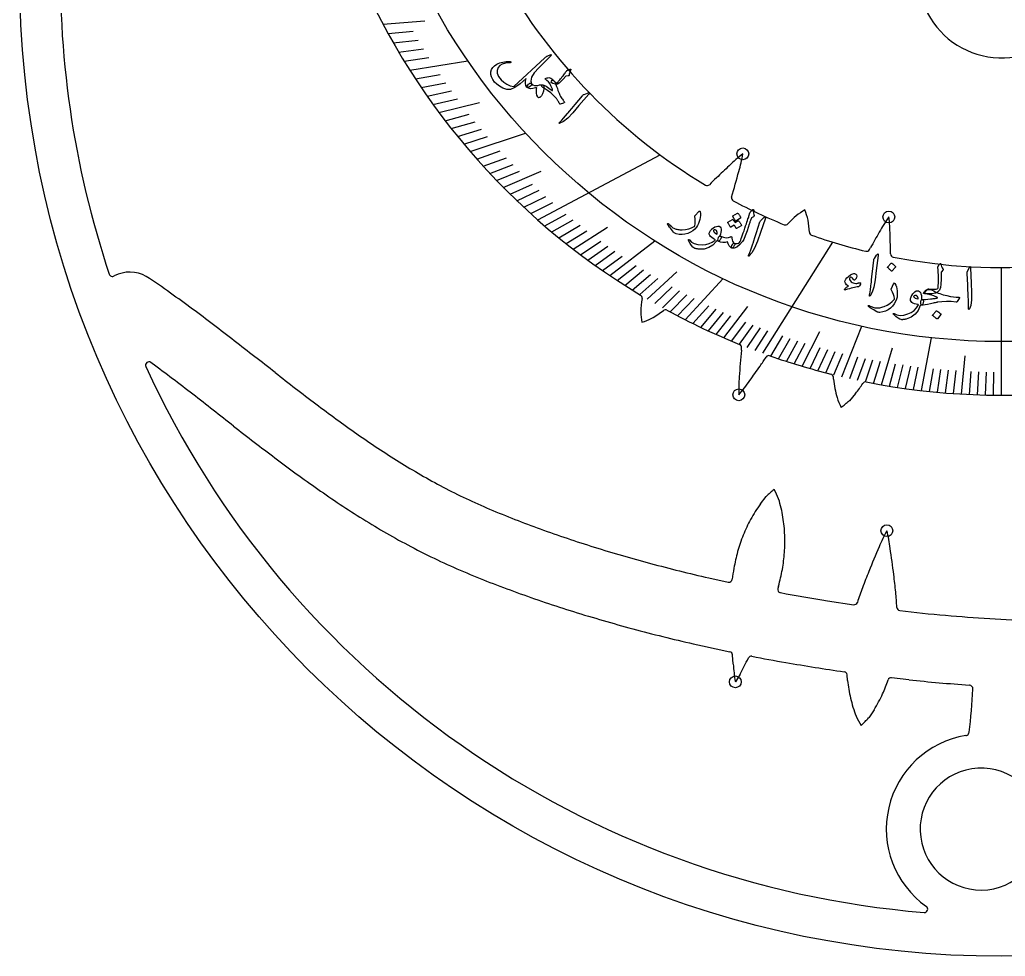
# Model space of a CAD drawing. Header units: millimetres. Extents: x -74 to 74, y -74 to 74.
# Drawn here: x -74.2 to 0.3, y -74.2 to -3.4 of the extents above; entities that cross this region are included whole.
import ezdxf

# ---------------------------------------------------------------- set-up
doc = ezdxf.new("R2010")
doc.units = ezdxf.units.MM
for name, color, linetype in [('CUT_INNER', 6, 'Continuous'), ('CUT_OUTER', 1, 'Continuous'), ('ENGRAVE', 7, 'Continuous'), ('ENGRAVE_FINE', 8, 'Continuous'), ('TEXT', 5, 'Continuous')]:
    doc.layers.add(name, color=color, linetype=linetype)

msp = doc.modelspace()

# ---------------------------------------------------------------- linework, layer by layer
at = {"layer": 'CUT_INNER'}
for points in [[(-16.161, -18.863), (-16.062, -18.753)], [(-9.988, -20.808), (-9.905, -20.659)], [(-19.675, -28.426), (-19.657, -28.231)], [(-64.241, -29.411), (-64.334, -29.344)], [(-12.699, -30.603), (-12.713, -30.444)], [(-11.037, -31.694), (-11.505, -32.233), (-11.509, -32.236)], [(-18.237, -40.042), (-17.795, -39.481), (-17.791, -39.477)], [(-22.14, -45.635), (-20.662, -45.96)], [(-16.859, -46.254), (-16.912, -46.435)], [(-13.152, -47.367), (-11.174, -47.661)], [(-20.287, -52.146), (-20.337, -51.479), (-20.339, -51.45)], [(-19.776, -52.912), (-20.125, -53.491), (-20.128, -53.495)], [(-11.642, -53.392), (-11.677, -52.959)], [(-6.996, -53.34), (-8.312, -53.19)], [(-2.426, -53.741), (-2.438, -53.739)], [(-9.64, -55.617), (-10.044, -56.206), (-10.047, -56.21)]]:
    msp.add_lwpolyline(points, dxfattribs=at)
for centre, radius, start, end in [((-0.006, 0), 71.171, 177.8908, 198.56781), ((-0.002, 21.215), 53.029, 202.01499, 239.01743), ((-0.002, 21.216), 43.377, 209.53175, 238.92373), ((0, 0), 6.311, 203.89232, 324.82982), ((0, 21.217), 43.379, 259.12132, 320.86382), ((0, 21.217), 53.032, 258.87671, 327.98504), ((-12.669, -22.542), 11.314, 127.54922, 134.42474), ((-30.722, -11.721), 11.311, 343.69579, 350.58004), ((44.955, -84.409), 95.856, 133.13861, 133.94069), ((-101.896, 7.026), 84.908, 343.67938, 345.03714), ((0.851, -38.9), 32.484, 133.62654, 134.9223), ((-22.264, -15.722), 0.25, 238.88672, 314.86322), ((-20.17, -16.906), 0.25, 163.26178, 242.05078), ((-0.063, 21.083), 43.231, 242.1083, 247.73739), ((-9.913, -25.924), 9.51, 121.3812, 126.21973), ((-22.519, -20.539), 8.128, 13.99342, 19.65564), ((-9.376, -25.289), 9.35, 131.17907, 135.64684), ((-20.622, -19.697), 6.094, 1.93275, 10.62439), ((0.681, -24.925), 11.314, 144.42424, 151.29973), ((-19.736, -19.81), 11.311, 0.57078, 7.45506), ((-16.346, -18.695), 0.25, 247.67578, 317.83371), ((-14.282, -19.479), 0.25, 182.79433, 251.12325), ((-0.006, 21.199), 43.361, 250.66445, 256.3137), ((73.783, -67.4), 95.856, 150.01361, 150.81569), ((-97.574, -22.616), 89.196, 0.94781, 1.87533), ((-10.207, -20.687), 0.25, 256.46484, 331.08966), ((-8.14, -21.137), 0.25, 180.78997, 259.27734), ((-67.236, -22.584), 0.25, 198.45812, 300.38388), ((-65.933, -25.072), 2.559, 60.63945, 117.37619), ((-76.665, -42.282), 22.839, 52.78525, 58.34184), ((-119.268, -103.689), 97.56, 53.46192, 54.67151), ((-27.43, -24.462), 0.25, 351.54129, 58.88672), ((-20.631, -25.614), 6.645, 170.33766, 179.09366), ((-165.762, -166.4), 175.627, 52.15956, 53.45494), ((-19.158, -25.12), 8.128, 182.74342, 188.40564), ((-30.471, -17.379), 9.51, 290.1312, 294.96973), ((-29.855, -19.914), 6.971, 299.17622, 307.95398), ((-25.419, -25.611), 0.25, 61.3644, 126.58371), ((-0.037, 21.143), 52.95, 241.50434, 248.07023), ((-797.614, -979.726), 1205.548, 51.971417, 52.157672), ((-19.906, -28.207), 0.25, 354.51178, 68.02734), ((65.206, -35.949), 85.214, 174.93525, 176.28552), ((-48.028, -8.728), 36.364, 324.93937, 326.23512), ((-17.59, -29.078), 0.25, 70.84083, 146.11322), ((-0.023, 21.137), 52.949, 250.71728, 255.92457), ((-64.481, -29.546), 0.25, 54.05997, 204.78516), ((-0.001, -0.001), 71.176, 204.61824, 265.28655), ((-165.543, -166.114), 170.146, 52.15734, 53.46026), ((-96.966, 25.103), 95.856, 324.38861, 325.19069), ((92.235, 158.056), 238.883, 231.97111, 232.90184), ((-8.551, -31.425), 11.322, 174.94757, 181.8246), ((-12.962, -30.465), 0.25, 4.73438, 75.76172), ((-28.37, -24.34), 11.302, 318.79381, 325.67651), ((-3.547, -29.605), 9.206, 186.22331, 195.10527), ((-16.757, -27.014), 7.39, 320.71531, 328.01831), ((-10.278, -31.064), 0.25, 78.92707, 147.14062), ((-797.003, -978.95), 1199.44, 51.971112, 52.157695), ((-4.78, -29.275), 8.128, 199.61842, 205.28064), ((13.353, 53.751), 108.108, 232.90282, 234.94116), ((-17.853, -25.152), 9.51, 307.0062, 311.84473), ((92.359, 158.212), 244.202, 231.97298, 232.90004), ((-8.191, 23.057), 70.608, 234.94483, 238.04843), ((13.544, 54.009), 113.549, 232.90275, 234.92606), ((-17.125, 8.75), 53.74, 238.05771, 242.1455), ((-8.076, 23.23), 75.937, 234.93111, 238.01543), ((-21.008, 1.44), 45.464, 242.16757, 247.08196), ((-11.124, -46.259), 9.51, 129.67704, 134.51557), ((-24.375, -42.749), 8.128, 22.28926, 27.95147), ((-9.533, -46.312), 10.728, 144.23046, 151.6122), ((-25.621, -42.477), 9.206, 8.89414, 17.7761), ((-7.618, 33.45), 80.161, 247.17664, 250.11893), ((-17.056, 8.868), 58.998, 238.02497, 242.09044), ((-8.805, -46.72), 11.562, 151.55136, 158.14349), ((-27.711, -42.847), 11.328, 2.27565, 9.1108), ((-2.3, 48.095), 95.741, 250.10652, 252.68284), ((-8.396, -46.881), 12.002, 158.15353, 164.37315), ((-28.125, -42.866), 11.742, 355.87532, 2.28555), ((1.225, -47.55), 11.313, 150.9978, 157.87391), ((-19.644, -44.808), 11.312, 7.14499, 14.02855), ((-21.012, 1.434), 50.577, 242.10868, 244.65707), ((1.96, 61.709), 110.006, 252.67513, 254.98714), ((-7.348, -47.169), 13.088, 164.39451, 170.05297), ((-28.817, -42.812), 12.436, 349.88938, 355.85657), ((73.55, -79.165), 90.243, 156.57514, 157.8501), ((-92.701, -55.973), 85.214, 7.13428, 8.48454), ((-17.026, 10.332), 60.325, 244.85276, 246.90479), ((5.074, 73.271), 121.98, 254.98102, 257.10869), ((-7.555, 33.625), 85.468, 247.18985, 250.0909), ((-10.325, -46.757), 10.086, 169.44082, 174.23279), ((-30.398, -42.524), 14.043, 344.59917, 349.86906), ((30.543, -61.637), 43.801, 157.87612, 159.61461), ((-51.573, -50.834), 43.766, 5.40445, 7.14568), ((-20.608, -45.716), 0.25, 257.60357, 353.7061), ((-2.338, 47.984), 100.745, 250.08203, 252.66402), ((-16.673, -46.506), 0.25, 163.51057, 259.59456), ((3.165, 57.865), 106.489, 259.23883, 261.18596), ((12.435, -54.949), 24.498, 159.525, 162.27945), ((-32.12, -49.035), 24.23, 2.75151, 5.50164), ((-11.137, -47.414), 0.25, 261.53924, 341.67845), ((1.938, 61.635), 115.05, 252.65682, 254.9735), ((-7.668, -47.857), 0.25, 183.34461, 263.49322), ((4.252, 51.101), 99.924, 263.13241, 265.12731), ((7.022, 81.051), 130.001, 265.03182, 267.98825), ((5.061, 73.216), 127.045, 254.96778, 257.09738), ((-4.117, 31.092), 83.936, 256.78341, 258.71757), ((-20.588, -51.467), 0.25, 3.94267, 78.6086), ((-8.993, -51.507), 11.312, 183.24184, 190.12521), ((-73.937, -24.046), 61.374, 331.94345, 333.22755), ((-18.919, -51.804), 0.25, 78.61112, 153.28567), ((-2.485, 29.737), 82.93, 258.60511, 260.40195), ((6.576, 78.408), 132.433, 260.04772, 261.9853), ((-11.926, -52.979), 0.25, 4.59485, 81.53951), ((-0.379, -52.173), 11.328, 186.17884, 193.014), ((-17.877, -50.283), 9.796, 335.15512, 341.731), ((-8.34, -53.438), 0.25, 83.49394, 160.4282), ((6.559, 75.034), 129.088, 263.97275, 266.0034), ((-18.751, -49.953), 10.728, 328.13365, 335.51539), ((-47.054, -51.762), 44.953, 352.92955, 357.08856), ((-2.456, -54.036), 0.297, 358.29029, 84.2778), ((-2.439, -52.685), 9.206, 192.79733, 201.6793), ((-3.701, -52.498), 8.128, 206.19245, 211.85467), ((-17.161, -49.898), 9.51, 313.58023, 318.41876), ((-2.738, -57.262), 0.297, 300.30615, 353.7044), ((-1.542, -64.632), 7.169, 99.25212, 234.71223), ((-2.743, -57.251), 0.31, 278.95724, 300.02974), ((-1.542, -64.632), 4.609, 4.24931, 359.35344), ((-5.829, -70.687), 0.25, 265.25391, 54.49219)]:
    msp.add_arc(centre, radius, start, end, dxfattribs=at)
at = {"layer": 'CUT_OUTER'}
msp.add_circle((0, 0), 74.25, dxfattribs=at)
at = {"layer": 'ENGRAVE'}
for points in [[(-44.755, -7.232), (-40.365, -6.523)], [(-40.175, -13.401), (-35.989, -12.005)], [(-35.075, -18.559), (-25.804, -13.654)], [(-29.616, -22.775), (-26.212, -20.157)], [(-18.048, -28.65), (-12.754, -20.245)], [(0, -31.815), (0, -22.163)], [(-23.913, -26.118), (-21.06, -23.002)], [(-12.081, -30.421), (-10.567, -26.608)], [(-6.054, -31.468), (-5.286, -27.475)]]:
    msp.add_lwpolyline(points, dxfattribs=at)
for centre, radius in [((0, 21.217), 48.979), ((-19.564, -13.571), 0.446), ((-8.521, -18.342), 0.446), ((-19.868, -31.787), 0.446), ((-8.669, -42.065), 0.446), ((-20.129, -53.496), 0.446)]:
    msp.add_circle(centre, radius, dxfattribs=at)
at = {"layer": 'ENGRAVE_FINE'}
for points in [[(-46.787, -3.751), (-43.622, -3.498)], [(-46.397, -4.469), (-44.505, -4.287)], [(-45.998, -5.176), (-44.111, -4.964)], [(-45.592, -5.872), (-43.708, -5.63)], [(-45.177, -6.558), (-43.299, -6.285)], [(-44.326, -7.897), (-42.46, -7.564)], [(-43.89, -8.55), (-42.03, -8.188)], [(-43.447, -9.193), (-41.594, -8.801)], [(-42.998, -9.825), (-41.153, -9.404)], [(-42.542, -10.447), (-39.474, -9.694)], [(-42.08, -11.059), (-40.252, -10.578)], [(-41.612, -11.659), (-39.794, -11.15)], [(-41.138, -12.25), (-39.33, -11.712)], [(-40.659, -12.831), (-38.861, -12.264)], [(-39.685, -13.961), (-37.91, -13.337)], [(-39.191, -14.511), (-37.428, -13.859)], [(-38.691, -15.052), (-36.941, -14.371)], [(-38.187, -15.582), (-36.451, -14.873)], [(-37.679, -16.102), (-34.802, -14.873)], [(-37.166, -16.613), (-35.458, -15.849)], [(-36.649, -17.114), (-34.956, -16.323)], [(-36.128, -17.605), (-34.45, -16.788)], [(-35.604, -18.087), (-33.941, -17.243)], [(-34.543, -19.022), (-32.914, -18.125)], [(-34.008, -19.476), (-32.396, -18.553)], [(-33.469, -19.92), (-31.876, -18.971)], [(-32.382, -20.781), (-29.785, -19.113)], [(-32.927, -20.355), (-31.352, -19.381)], [(-31.835, -21.197), (-30.298, -20.174)], [(-31.284, -21.605), (-29.767, -20.557)], [(-30.73, -22.004), (-29.234, -20.932)], [(-30.174, -22.394), (-28.698, -21.299)], [(-29.055, -23.148), (-27.622, -22.006)], [(-28.492, -23.512), (-27.08, -22.347)], [(-27.926, -23.867), (-26.537, -22.68)], [(-27.359, -24.213), (-25.993, -23.004)], [(-26.789, -24.552), (-24.549, -22.498)], [(-26.217, -24.881), (-24.898, -23.63)], [(-25.644, -25.203), (-24.349, -23.93)], [(-25.069, -25.516), (-23.798, -24.223)], [(-24.491, -25.821), (-23.246, -24.508)], [(-23.332, -26.407), (-22.138, -25.055)], [(-22.751, -26.687), (-21.582, -25.317)], [(-20.997, -27.482), (-19.181, -25.105)], [(-22.167, -26.96), (-21.025, -25.571)], [(-21.583, -27.225), (-20.467, -25.818)], [(-20.409, -27.731), (-19.348, -26.289)], [(-19.821, -27.972), (-18.787, -26.513)], [(-19.231, -28.206), (-18.225, -26.731)], [(-18.64, -28.431), (-17.663, -26.941)], [(-17.455, -28.86), (-16.536, -27.339)], [(-16.861, -29.063), (-15.971, -27.528)], [(-15.075, -29.628), (-13.738, -27)], [(-16.267, -29.259), (-15.405, -27.71)], [(-15.671, -29.447), (-14.839, -27.884)], [(-14.477, -29.801), (-13.706, -28.213)], [(-9.073, -31.033), (-8.255, -28.235)], [(-13.879, -29.967), (-13.138, -28.367)], [(-13.281, -30.125), (-12.57, -28.514)], [(-12.681, -30.277), (-12.002, -28.654)], [(-11.481, -30.558), (-10.863, -28.914)], [(-10.88, -30.687), (-10.293, -29.034)], [(-3.029, -31.729), (-2.753, -28.844)], [(-10.278, -30.81), (-9.723, -29.148)], [(-9.676, -30.925), (-9.153, -29.255)], [(-8.47, -31.134), (-8.011, -29.448)], [(-7.867, -31.229), (-7.44, -29.535)], [(-7.263, -31.316), (-6.869, -29.616)], [(-6.659, -31.395), (-6.297, -29.69)], [(-5.45, -31.534), (-5.153, -29.818)], [(-4.845, -31.593), (-4.581, -29.873)], [(-4.24, -31.645), (-4.009, -29.921)], [(-3.634, -31.691), (-3.436, -29.962)], [(-2.423, -31.76), (-2.291, -30.026)], [(-1.817, -31.784), (-1.718, -30.049)], [(-1.212, -31.801), (-1.146, -30.065)], [(-0.606, -31.812), (-0.573, -30.075)]]:
    msp.add_lwpolyline(points, dxfattribs=at)
at = {"layer": 'TEXT'}
for points in [[(-34.993, -7.056), (-35.332, -7.436), (-35.533, -7.777), (-35.597, -8.079), (-35.524, -8.34), (-35.531, -8.367), (-35.564, -8.401), (-35.621, -8.442), (-35.703, -8.489), (-35.77, -8.524), (-35.823, -8.542), (-35.862, -8.545), (-35.887, -8.531), (-35.972, -8.391), (-36.01, -8.235), (-35.999, -8.063), (-35.94, -7.876), (-36.406, -8.285), (-36.806, -8.559), (-37.142, -8.697), (-37.414, -8.697), (-37.714, -8.59), (-37.968, -8.46), (-38.178, -8.31), (-38.342, -8.139), (-38.475, -7.945), (-38.564, -7.753), (-38.609, -7.562), (-38.609, -7.374), (-38.565, -7.197), (-38.475, -7.04), (-38.341, -6.902), (-38.162, -6.784), (-38.057, -6.734), (-37.947, -6.69), (-37.832, -6.653), (-37.712, -6.623), (-37.587, -6.6), (-37.456, -6.584), (-37.32, -6.576), (-37.178, -6.574), (-37.161, -6.577), (-37.146, -6.582), (-37.133, -6.591), (-37.122, -6.603), (-37.115, -6.614), (-37.113, -6.627), (-37.114, -6.64), (-37.119, -6.654), (-37.128, -6.666), (-37.142, -6.675), (-37.16, -6.681), (-37.183, -6.684), (-37.503, -6.719), (-37.758, -6.79), (-37.949, -6.898), (-38.074, -7.044), (-38.145, -7.253), (-38.132, -7.476), (-38.034, -7.715), (-37.851, -7.966), (-37.649, -8.158), (-37.42, -8.307), (-37.163, -8.412), (-36.88, -8.475), (-34.541, -6.314), (-34.485, -6.263), (-34.435, -6.222), (-34.392, -6.192), (-34.356, -6.172), (-34.084, -6.063), (-34.045, -6.074), (-34.035, -6.098), (-34.053, -6.138), (-34.101, -6.191)], [(-32.719, -7.204), (-32.699, -7.197), (-32.68, -7.191), (-32.663, -7.185), (-32.648, -7.179), (-32.635, -7.175), (-32.624, -7.171), (-32.615, -7.168), (-32.609, -7.167), (-32.597, -7.165), (-32.586, -7.167), (-32.577, -7.171), (-32.569, -7.178), (-32.563, -7.187), (-32.561, -7.196), (-32.562, -7.206), (-32.566, -7.217), (-32.618, -7.319), (-32.657, -7.42), (-32.685, -7.519), (-32.699, -7.617), (-32.705, -7.64), (-32.718, -7.657), (-32.738, -7.669), (-32.766, -7.676), (-32.959, -7.697), (-33.157, -7.931), (-33.318, -8.101), (-33.457, -8.223), (-33.576, -8.295), (-33.675, -8.318), (-33.74, -8.31), (-33.826, -8.285), (-33.932, -8.243), (-34.058, -8.184), (-34.03, -8.067), (-33.983, -8.008), (-33.918, -8.007), (-33.835, -8.064), (-33.778, -8.113), (-33.725, -8.154), (-33.675, -8.189), (-33.627, -8.216), (-33.611, -8.203), (-33.59, -8.182), (-33.563, -8.154), (-33.531, -8.117), (-33.494, -8.072), (-33.451, -8.02), (-33.401, -7.96), (-33.346, -7.892), (-33.278, -7.809), (-33.214, -7.73), (-33.156, -7.656), (-33.102, -7.586), (-33.053, -7.521), (-33.008, -7.46), (-32.968, -7.402), (-32.934, -7.349), (-32.905, -7.307), (-32.88, -7.276), (-32.858, -7.254), (-32.84, -7.244), (-32.818, -7.238), (-32.791, -7.23), (-32.758, -7.218), (-32.719, -7.204)], [(-34.489, -7.88), (-34.425, -7.846), (-34.361, -7.822), (-34.298, -7.808), (-34.235, -7.804), (-34.166, -7.817), (-34.093, -7.847), (-34.016, -7.896), (-33.934, -7.962), (-33.893, -8.002), (-33.856, -8.043), (-33.823, -8.086), (-33.792, -8.13), (-33.766, -8.175), (-33.741, -8.222), (-33.72, -8.269), (-33.701, -8.317), (-33.643, -8.486), (-33.59, -8.637), (-33.542, -8.77), (-33.5, -8.884), (-33.463, -8.98), (-33.432, -9.059), (-33.406, -9.119), (-33.385, -9.161), (-33.34, -9.237), (-33.295, -9.309), (-33.25, -9.376), (-33.205, -9.441), (-33.161, -9.501), (-33.12, -9.557), (-33.08, -9.608), (-33.043, -9.656), (-33.039, -9.665), (-33.041, -9.674), (-33.049, -9.684), (-33.065, -9.695), (-33.137, -9.735), (-33.211, -9.767), (-33.289, -9.791), (-33.368, -9.807), (-33.38, -9.806), (-33.39, -9.803), (-33.399, -9.796), (-33.407, -9.786), (-33.442, -9.725), (-33.477, -9.667), (-33.51, -9.612), (-33.543, -9.56), (-33.575, -9.511), (-33.606, -9.466), (-33.637, -9.424), (-33.666, -9.386), (-33.858, -9.169), (-34.084, -8.963), (-34.346, -8.766), (-34.643, -8.578), (-34.693, -8.544), (-34.732, -8.507), (-34.76, -8.466), (-34.776, -8.422), (-34.781, -8.383), (-34.771, -8.356), (-34.748, -8.342), (-34.71, -8.341), (-34.604, -8.376), (-34.447, -8.46), (-34.24, -8.593), (-33.983, -8.774), (-33.972, -8.78), (-33.962, -8.783), (-33.956, -8.784), (-33.951, -8.782), (-33.947, -8.746), (-33.967, -8.673), (-34.012, -8.563), (-34.079, -8.416), (-34.165, -8.258), (-34.262, -8.123), (-34.373, -8.011), (-34.496, -7.923), (-34.507, -7.914), (-34.51, -7.904), (-34.504, -7.893), (-34.489, -7.88)], [(-34.685, -8.35), (-34.648, -8.402), (-34.624, -8.464), (-34.612, -8.537), (-34.613, -8.62), (-34.642, -8.838), (-34.703, -9.023), (-34.794, -9.175), (-34.918, -9.295), (-34.963, -9.318), (-35.004, -9.319), (-35.041, -9.296), (-35.075, -9.25), (-35.134, -9.122), (-35.168, -8.978), (-35.175, -8.817), (-35.155, -8.64), (-35.154, -8.603), (-35.166, -8.581), (-35.191, -8.573), (-35.23, -8.58), (-35.441, -8.637), (-35.622, -8.647), (-35.771, -8.61), (-35.89, -8.527), (-35.896, -8.514), (-35.896, -8.495), (-35.889, -8.471), (-35.876, -8.441), (-35.828, -8.367), (-35.778, -8.308), (-35.725, -8.264), (-35.671, -8.235), (-35.645, -8.23), (-35.619, -8.232), (-35.593, -8.242), (-35.566, -8.259), (-35.449, -8.345), (-35.327, -8.395), (-35.201, -8.411), (-35.072, -8.391), (-34.937, -8.357), (-34.828, -8.339), (-34.743, -8.336), (-34.685, -8.35)], [(-31.3, -8.969), (-31.208, -8.939), (-31.163, -8.943), (-31.163, -8.979), (-31.21, -9.048), (-31.958, -9.92), (-32.417, -10.456), (-32.809, -10.858), (-33.134, -11.126), (-33.393, -11.258), (-33.421, -11.263), (-33.439, -11.261), (-33.449, -11.254), (-33.45, -11.24), (-33.446, -11.225), (-33.437, -11.208), (-33.424, -11.19), (-33.406, -11.171), (-33.261, -11.031), (-33.113, -10.875), (-32.964, -10.703), (-32.811, -10.517), (-32.77, -10.469), (-32.662, -10.339), (-32.485, -10.126), (-32.24, -9.831), (-31.699, -9.173), (-31.669, -9.141), (-31.637, -9.114), (-31.605, -9.092), (-31.572, -9.076)], [(-18.987, -17.955), (-18.927, -17.899), (-18.879, -17.855), (-18.845, -17.822), (-18.823, -17.8), (-18.808, -17.787), (-18.794, -17.78), (-18.779, -17.778), (-18.765, -17.782), (-18.752, -17.791), (-18.744, -17.805), (-18.74, -17.823), (-18.742, -17.845), (-18.752, -17.951), (-18.751, -18.051), (-18.739, -18.146), (-18.716, -18.235), (-18.711, -18.262), (-18.718, -18.287), (-18.736, -18.31), (-18.766, -18.33), (-18.917, -18.418), (-18.939, -18.48), (-18.961, -18.54), (-18.981, -18.599), (-19.002, -18.658), (-19.021, -18.715), (-19.041, -18.771), (-19.059, -18.826), (-19.078, -18.88), (-19.245, -19.381), (-19.386, -19.768), (-19.499, -20.041), (-19.586, -20.2), (-19.807, -20.459), (-20.017, -20.628), (-20.214, -20.706), (-20.4, -20.695), (-20.404, -20.693), (-20.408, -20.691), (-20.413, -20.689), (-20.417, -20.687), (-20.431, -20.651), (-20.421, -20.589), (-20.387, -20.501), (-20.329, -20.387), (-20.304, -20.347), (-20.277, -20.322), (-20.247, -20.312), (-20.216, -20.317), (-20.098, -20.348), (-19.989, -20.353), (-19.891, -20.331), (-19.802, -20.283), (-19.764, -20.193), (-19.722, -20.09), (-19.678, -19.973), (-19.631, -19.843), (-19.58, -19.699), (-19.527, -19.544), (-19.471, -19.377), (-19.411, -19.197), (-19.351, -19.021), (-19.297, -18.863), (-19.25, -18.723), (-19.209, -18.6), (-19.174, -18.494), (-19.145, -18.407), (-19.121, -18.338), (-19.103, -18.288), (-19.027, -18.029), (-19.017, -18.004), (-19.007, -17.984), (-18.997, -17.967), (-18.987, -17.955)], [(-22.856, -17.906), (-22.85, -17.9), (-22.843, -17.896), (-22.838, -17.893), (-22.832, -17.893), (-22.821, -17.898), (-22.81, -17.912), (-22.8, -17.932), (-22.791, -17.96), (-22.769, -18.09), (-22.764, -18.228), (-22.777, -18.374), (-22.808, -18.528), (-22.853, -18.686), (-22.91, -18.835), (-22.98, -18.974), (-23.061, -19.104), (-23.198, -19.258), (-23.355, -19.39), (-23.532, -19.502), (-23.729, -19.592), (-23.941, -19.654), (-24.156, -19.679), (-24.375, -19.666), (-24.598, -19.615), (-24.655, -19.595), (-24.706, -19.567), (-24.753, -19.532), (-24.796, -19.49), (-24.887, -19.381), (-24.968, -19.282), (-25.04, -19.192), (-25.102, -19.112), (-25.154, -19.041), (-25.197, -18.981), (-25.229, -18.93), (-25.251, -18.889), (-25.255, -18.879), (-25.256, -18.869), (-25.256, -18.862), (-25.253, -18.855), (-25.247, -18.848), (-25.24, -18.842), (-25.232, -18.838), (-25.223, -18.835), (-25.213, -18.835), (-25.203, -18.838), (-25.194, -18.844), (-25.184, -18.854), (-25.125, -18.916), (-25.067, -18.973), (-25.011, -19.025), (-24.955, -19.072), (-24.899, -19.113), (-24.844, -19.15), (-24.789, -19.183), (-24.733, -19.21), (-24.676, -19.235), (-24.614, -19.255), (-24.548, -19.273), (-24.477, -19.287), (-24.402, -19.298), (-24.322, -19.305), (-24.238, -19.308), (-24.149, -19.307), (-23.89, -19.288), (-23.651, -19.24), (-23.433, -19.165), (-23.235, -19.063), (-23.221, -19.054), (-23.209, -19.041), (-23.198, -19.024), (-23.19, -19.003), (-23.167, -18.865), (-23.162, -18.7), (-23.172, -18.508), (-23.199, -18.29), (-23.199, -18.277), (-23.197, -18.267), (-23.193, -18.259), (-23.189, -18.253)], [(-19.908, -18.636), (-19.901, -18.633), (-19.892, -18.634), (-19.882, -18.637), (-19.872, -18.644), (-19.839, -18.679), (-19.809, -18.716), (-19.78, -18.753), (-19.754, -18.791), (-19.73, -18.83), (-19.707, -18.872), (-19.686, -18.914), (-19.666, -18.959), (-19.664, -18.971), (-19.666, -18.981), (-19.671, -18.991), (-19.681, -18.999), (-20.035, -19.22), (-20.043, -19.221), (-20.051, -19.217), (-20.059, -19.208), (-20.068, -19.193), (-20.074, -19.183), (-20.083, -19.167), (-20.096, -19.146), (-20.111, -19.119), (-20.13, -19.087), (-20.153, -19.05), (-20.179, -19.008), (-20.209, -18.961), (-20.471, -19.122), (-20.481, -19.123), (-20.491, -19.119), (-20.5, -19.109), (-20.508, -19.092), (-20.515, -19.078), (-20.527, -19.056), (-20.544, -19.027), (-20.564, -18.99), (-20.59, -18.945), (-20.622, -18.892), (-20.659, -18.831), (-20.701, -18.762), (-20.704, -18.753), (-20.704, -18.745), (-20.7, -18.739), (-20.692, -18.735), (-20.339, -18.539), (-20.331, -18.536), (-20.322, -18.537), (-20.313, -18.54), (-20.302, -18.547), (-20.279, -18.572), (-20.257, -18.598), (-20.236, -18.625), (-20.215, -18.652), (-20.195, -18.68), (-20.176, -18.709), (-20.159, -18.738), (-20.143, -18.769)], [(-19.968, -18.062), (-19.961, -18.059), (-19.952, -18.06), (-19.943, -18.063), (-19.932, -18.07), (-19.901, -18.105), (-19.871, -18.141), (-19.843, -18.179), (-19.817, -18.217), (-19.793, -18.256), (-19.771, -18.297), (-19.751, -18.34), (-19.732, -18.385), (-19.729, -18.399), (-19.73, -18.41), (-19.735, -18.42), (-19.743, -18.426), (-20.097, -18.646), (-20.107, -18.648), (-20.116, -18.644), (-20.125, -18.634), (-20.133, -18.617), (-20.14, -18.603), (-20.152, -18.581), (-20.168, -18.552), (-20.189, -18.516), (-20.215, -18.471), (-20.245, -18.419), (-20.282, -18.358), (-20.323, -18.29), (-20.328, -18.279), (-20.329, -18.271), (-20.326, -18.265), (-20.319, -18.26)], [(-17.97, -18.38), (-17.895, -18.319), (-17.852, -18.306), (-17.839, -18.34), (-17.857, -18.421), (-18.231, -19.508), (-18.46, -20.174), (-18.675, -20.693), (-18.879, -21.061), (-19.072, -21.28), (-19.095, -21.295), (-19.113, -21.3), (-19.125, -21.297), (-19.131, -21.285), (-19.133, -21.269), (-19.131, -21.25), (-19.125, -21.229), (-19.116, -21.204), (-19.032, -21.02), (-18.953, -20.82), (-18.877, -20.606), (-18.804, -20.377), (-18.784, -20.317), (-18.731, -20.156), (-18.645, -19.893), (-18.526, -19.528), (-18.265, -18.718), (-18.249, -18.676), (-18.23, -18.639), (-18.208, -18.608), (-18.183, -18.581)], [(-21.546, -20.176), (-21.823, -20.465), (-22.141, -20.662), (-22.499, -20.765), (-22.897, -20.774), (-22.949, -20.768), (-23, -20.761), (-23.049, -20.752), (-23.097, -20.741), (-23.142, -20.729), (-23.186, -20.716), (-23.227, -20.7), (-23.266, -20.683), (-23.351, -20.619), (-23.447, -20.505), (-23.553, -20.342), (-23.67, -20.128), (-23.68, -20.101), (-23.682, -20.079), (-23.677, -20.062), (-23.664, -20.05), (-23.648, -20.045), (-23.632, -20.047), (-23.616, -20.058), (-23.601, -20.076), (-23.447, -20.24), (-23.237, -20.358), (-22.971, -20.429), (-22.65, -20.451), (-22.366, -20.427), (-22.106, -20.357), (-21.871, -20.243), (-21.659, -20.085), (-21.656, -20.077), (-21.655, -20.07), (-21.657, -20.063), (-21.661, -20.058), (-21.802, -19.973), (-21.916, -19.891), (-22.004, -19.812), (-22.067, -19.736), (-22.101, -19.652), (-22.101, -19.561), (-22.068, -19.463), (-22.001, -19.357), (-21.991, -19.344), (-21.98, -19.331), (-21.969, -19.318), (-21.957, -19.305), (-21.944, -19.291), (-21.93, -19.277), (-21.915, -19.263), (-21.899, -19.248), (-21.788, -19.157), (-21.676, -19.091), (-21.566, -19.051), (-21.456, -19.035), (-21.358, -19.047), (-21.284, -19.087), (-21.234, -19.155), (-21.207, -19.252), (-21.2, -19.37), (-21.214, -19.496), (-21.248, -19.629), (-21.303, -19.771), (-21.294, -19.775), (-21.286, -19.779), (-21.278, -19.782), (-21.27, -19.785), (-21.262, -19.788), (-21.254, -19.791), (-21.246, -19.795), (-21.238, -19.799), (-21.213, -19.82), (-21.2, -19.849), (-21.2, -19.887), (-21.212, -19.933), (-21.231, -19.981), (-21.256, -20.027), (-21.286, -20.072), (-21.321, -20.114), (-21.356, -20.149), (-21.386, -20.171), (-21.412, -20.18), (-21.433, -20.176), (-21.514, -20.135), (-21.518, -20.142), (-21.525, -20.151), (-21.534, -20.163), (-21.546, -20.176)], [(-21.505, -19.607), (-21.508, -19.508), (-21.528, -19.43), (-21.563, -19.371), (-21.614, -19.332), (-21.652, -19.323), (-21.689, -19.321), (-21.726, -19.326), (-21.761, -19.338), (-21.775, -19.347), (-21.784, -19.361), (-21.787, -19.378), (-21.784, -19.4), (-21.761, -19.461), (-21.713, -19.519), (-21.638, -19.576), (-21.539, -19.631), (-21.527, -19.635), (-21.518, -19.632), (-21.51, -19.623), (-21.505, -19.607)], [(-20.216, -20.317), (-20.187, -20.345), (-20.168, -20.368), (-20.158, -20.387), (-20.158, -20.403), (-20.164, -20.423), (-20.174, -20.447), (-20.188, -20.474), (-20.206, -20.504), (-20.272, -20.597), (-20.326, -20.66), (-20.368, -20.693), (-20.4, -20.695), (-20.507, -20.623), (-20.599, -20.518), (-20.674, -20.382), (-20.733, -20.213), (-20.893, -20.26), (-21.064, -20.27), (-21.246, -20.241), (-21.438, -20.174), (-21.455, -20.16), (-21.464, -20.141), (-21.466, -20.115), (-21.46, -20.084), (-21.403, -19.892), (-21.397, -19.871), (-21.384, -19.851), (-21.366, -19.832), (-21.341, -19.814), (-21.318, -19.802), (-21.294, -19.796), (-21.269, -19.796), (-21.244, -19.801), (-21.016, -19.879), (-20.814, -19.911), (-20.636, -19.899), (-20.484, -19.841), (-20.465, -19.833), (-20.447, -19.829), (-20.428, -19.831), (-20.409, -19.837), (-20.394, -19.848), (-20.385, -19.861), (-20.384, -19.876), (-20.39, -19.894), (-20.397, -19.91), (-20.402, -19.924), (-20.405, -19.937), (-20.406, -19.948), (-20.378, -20.067), (-20.336, -20.169), (-20.282, -20.252), (-20.216, -20.317)], [(-9.445, -21.229), (-9.385, -21.154), (-9.345, -21.131), (-9.326, -21.162), (-9.326, -21.245), (-9.47, -22.386), (-9.557, -23.085), (-9.661, -23.637), (-9.784, -24.04), (-9.928, -24.293), (-9.948, -24.312), (-9.964, -24.321), (-9.976, -24.32), (-9.985, -24.31), (-9.99, -24.294), (-9.992, -24.276), (-9.991, -24.254), (-9.986, -24.228), (-9.943, -24.03), (-9.906, -23.819), (-9.876, -23.593), (-9.851, -23.354), (-9.844, -23.291), (-9.825, -23.123), (-9.795, -22.848), (-9.754, -22.466), (-9.666, -21.62), (-9.658, -21.575), (-9.647, -21.535), (-9.632, -21.5), (-9.613, -21.469)], [(-8.334, -21.841), (-8.328, -21.837), (-8.319, -21.835), (-8.309, -21.836), (-8.297, -21.839), (-8.219, -21.892), (-8.146, -21.951), (-8.08, -22.018), (-8.021, -22.091), (-8.015, -22.102), (-8.014, -22.111), (-8.017, -22.12), (-8.023, -22.129), (-8.297, -22.438), (-8.307, -22.445), (-8.317, -22.445), (-8.328, -22.439), (-8.341, -22.425), (-8.352, -22.414), (-8.369, -22.396), (-8.392, -22.373), (-8.422, -22.343), (-8.459, -22.307), (-8.503, -22.265), (-8.554, -22.217), (-8.613, -22.163), (-8.62, -22.154), (-8.623, -22.146), (-8.622, -22.14), (-8.616, -22.134)], [(-4.784, -23.638), (-4.779, -23.503), (-4.777, -23.362), (-4.775, -23.213), (-4.774, -23.056), (-4.775, -22.893), (-4.777, -22.72), (-4.781, -22.54), (-4.786, -22.351), (-4.818, -22.154), (-4.816, -22.129), (-4.81, -22.106), (-4.802, -22.084), (-4.79, -22.064), (-4.783, -22.053), (-4.773, -22.039), (-4.761, -22.023), (-4.745, -22.003), (-4.727, -21.979), (-4.707, -21.952), (-4.684, -21.92), (-4.659, -21.885), (-4.65, -21.874), (-4.64, -21.866), (-4.629, -21.862), (-4.616, -21.862), (-4.606, -21.865), (-4.599, -21.873), (-4.593, -21.885), (-4.59, -21.902), (-4.569, -21.997), (-4.536, -22.09), (-4.49, -22.181), (-4.431, -22.271), (-4.417, -22.296), (-4.413, -22.32), (-4.419, -22.342), (-4.436, -22.364), (-4.544, -22.489), (-4.553, -22.505), (-4.56, -22.526), (-4.565, -22.553), (-4.567, -22.585), (-4.564, -23.045), (-4.582, -23.413), (-4.621, -23.687), (-4.683, -23.869), (-4.804, -24.009), (-5, -24.104), (-5.269, -24.153), (-5.613, -24.154), (-5.738, -24.131), (-5.795, -24.084), (-5.784, -24.012), (-5.705, -23.916), (-5.692, -23.904), (-5.679, -23.892), (-5.667, -23.88), (-5.655, -23.868), (-5.643, -23.857), (-5.632, -23.846), (-5.62, -23.835), (-5.61, -23.825), (-5.584, -23.805), (-5.554, -23.793), (-5.521, -23.787), (-5.484, -23.788), (-5.318, -23.803), (-5.172, -23.809), (-5.044, -23.806), (-4.935, -23.795), (-4.873, -23.779), (-4.827, -23.747), (-4.797, -23.7), (-4.784, -23.638)], [(-2.452, -22.198), (-2.405, -22.114), (-2.369, -22.085), (-2.345, -22.113), (-2.332, -22.195), (-2.288, -23.343), (-2.261, -24.048), (-2.275, -24.609), (-2.331, -25.026), (-2.432, -25.3), (-2.449, -25.322), (-2.463, -25.334), (-2.476, -25.335), (-2.486, -25.325), (-2.493, -25.311), (-2.498, -25.293), (-2.501, -25.271), (-2.5, -25.245), (-2.49, -25.043), (-2.487, -24.828), (-2.494, -24.601), (-2.509, -24.36), (-2.511, -24.298), (-2.52, -24.128), (-2.535, -23.852), (-2.556, -23.469), (-2.606, -22.619), (-2.606, -22.574), (-2.601, -22.533), (-2.592, -22.496), (-2.579, -22.462)], [(-10.74, -23.542), (-10.76, -23.57), (-10.78, -23.592), (-10.801, -23.608), (-10.821, -23.618), (-10.917, -23.63), (-11.019, -23.647), (-11.129, -23.669), (-11.246, -23.697), (-11.371, -23.73), (-11.503, -23.768), (-11.643, -23.812), (-11.79, -23.861), (-11.815, -23.866), (-11.835, -23.864), (-11.852, -23.856), (-11.864, -23.842), (-11.867, -23.837), (-11.869, -23.832), (-11.87, -23.829), (-11.87, -23.826), (-11.859, -23.776), (-11.806, -23.72), (-11.712, -23.655), (-11.576, -23.584), (-11.719, -23.469), (-11.808, -23.356), (-11.842, -23.245), (-11.824, -23.137), (-11.773, -23.046), (-11.689, -22.947), (-11.57, -22.841), (-11.417, -22.728), (-11.322, -22.67), (-11.238, -22.633), (-11.167, -22.616), (-11.107, -22.619), (-11.013, -22.66), (-10.958, -22.724), (-10.941, -22.812), (-10.964, -22.925), (-10.98, -22.965), (-11.002, -23.004), (-11.031, -23.044), (-11.066, -23.082), (-11.1, -23.11), (-11.132, -23.118), (-11.16, -23.107), (-11.185, -23.076), (-11.26, -22.975), (-11.331, -22.918), (-11.398, -22.904), (-11.461, -22.933), (-11.504, -22.996), (-11.503, -23.067), (-11.457, -23.148), (-11.366, -23.238), (-11.291, -23.29), (-11.207, -23.328), (-11.114, -23.354), (-11.011, -23.365), (-10.976, -23.365), (-10.939, -23.36), (-10.899, -23.352), (-10.856, -23.341), (-10.833, -23.335), (-10.811, -23.33), (-10.789, -23.325), (-10.769, -23.321), (-10.75, -23.318), (-10.732, -23.316), (-10.715, -23.316), (-10.7, -23.316), (-10.665, -23.326), (-10.649, -23.349), (-10.653, -23.384), (-10.675, -23.433)], [(-8.146, -23.355), (-8.142, -23.347), (-8.138, -23.341), (-8.133, -23.337), (-8.129, -23.334), (-8.116, -23.335), (-8.101, -23.344), (-8.085, -23.36), (-8.067, -23.384), (-8.002, -23.498), (-7.95, -23.626), (-7.913, -23.768), (-7.889, -23.923), (-7.878, -24.087), (-7.881, -24.247), (-7.899, -24.401), (-7.931, -24.551), (-8.007, -24.742), (-8.109, -24.92), (-8.238, -25.085), (-8.393, -25.237), (-8.57, -25.368), (-8.764, -25.465), (-8.975, -25.527), (-9.202, -25.555), (-9.261, -25.556), (-9.319, -25.547), (-9.376, -25.531), (-9.43, -25.505), (-9.553, -25.434), (-9.663, -25.369), (-9.761, -25.309), (-9.847, -25.254), (-9.92, -25.206), (-9.98, -25.163), (-10.028, -25.126), (-10.063, -25.096), (-10.07, -25.087), (-10.074, -25.079), (-10.076, -25.071), (-10.076, -25.064), (-10.073, -25.055), (-10.069, -25.048), (-10.063, -25.041), (-10.055, -25.035), (-10.046, -25.032), (-10.035, -25.031), (-10.024, -25.034), (-10.011, -25.04), (-9.935, -25.078), (-9.861, -25.112), (-9.79, -25.141), (-9.722, -25.166), (-9.656, -25.186), (-9.591, -25.202), (-9.528, -25.214), (-9.466, -25.221), (-9.404, -25.224), (-9.339, -25.223), (-9.271, -25.216), (-9.199, -25.206), (-9.125, -25.19), (-9.048, -25.17), (-8.967, -25.144), (-8.884, -25.113), (-8.647, -25.006), (-8.439, -24.88), (-8.259, -24.735), (-8.108, -24.572), (-8.098, -24.558), (-8.091, -24.542), (-8.087, -24.522), (-8.086, -24.5), (-8.112, -24.362), (-8.163, -24.205), (-8.239, -24.029), (-8.338, -23.832), (-8.342, -23.82), (-8.344, -23.81), (-8.343, -23.801), (-8.341, -23.794)], [(-5.119, -23.939), (-5.013, -23.994), (-4.902, -24.046), (-4.785, -24.094), (-4.664, -24.139), (-4.537, -24.181), (-4.407, -24.22), (-4.273, -24.256), (-4.135, -24.289), (-3.867, -24.345), (-3.629, -24.382), (-3.42, -24.402), (-3.241, -24.403), (-3.221, -24.405), (-3.206, -24.41), (-3.194, -24.421), (-3.187, -24.435), (-3.183, -24.452), (-3.183, -24.469), (-3.188, -24.487), (-3.196, -24.505), (-3.354, -24.742), (-3.369, -24.76), (-3.388, -24.772), (-3.411, -24.776), (-3.437, -24.773), (-3.811, -24.737), (-4.171, -24.729), (-4.519, -24.748), (-4.855, -24.795), (-4.873, -24.798), (-4.905, -24.805), (-4.951, -24.814), (-5.01, -24.828), (-5.083, -24.845), (-5.169, -24.865), (-5.269, -24.889), (-5.382, -24.915), (-5.602, -24.963), (-5.785, -24.994), (-5.931, -25.007), (-6.039, -25.003), (-6.065, -24.99), (-6.086, -24.957), (-6.102, -24.905), (-6.113, -24.834), (-6.109, -24.72), (-6.086, -24.642), (-6.043, -24.597), (-5.98, -24.587), (-5.887, -24.59), (-5.753, -24.583), (-5.578, -24.567), (-5.362, -24.541), (-5.254, -24.527), (-5.159, -24.515), (-5.077, -24.504), (-5.009, -24.494), (-4.955, -24.487), (-4.915, -24.481), (-4.889, -24.476), (-4.877, -24.474), (-4.873, -24.472), (-4.869, -24.47), (-4.865, -24.469), (-4.863, -24.468), (-4.86, -24.467), (-4.858, -24.467), (-4.855, -24.467), (-4.853, -24.467), (-4.838, -24.461), (-4.832, -24.455), (-4.834, -24.448), (-4.845, -24.439), (-4.896, -24.409), (-4.949, -24.381), (-5.005, -24.354), (-5.064, -24.329), (-5.127, -24.305), (-5.192, -24.282), (-5.26, -24.26), (-5.332, -24.239), (-5.402, -24.22), (-5.471, -24.203), (-5.54, -24.187), (-5.608, -24.173), (-5.675, -24.161), (-5.74, -24.152), (-5.804, -24.145), (-5.865, -24.14), (-5.881, -24.136), (-5.891, -24.129), (-5.895, -24.118), (-5.894, -24.104), (-5.883, -24.08), (-5.87, -24.056), (-5.856, -24.034), (-5.84, -24.012), (-5.822, -23.99), (-5.803, -23.968), (-5.784, -23.946), (-5.762, -23.923), (-5.717, -23.88), (-5.673, -23.848), (-5.631, -23.828), (-5.59, -23.818), (-5.49, -23.817), (-5.378, -23.836), (-5.254, -23.877), (-5.119, -23.939)], [(-6.141, -25.042), (-6.303, -25.408), (-6.534, -25.701), (-6.836, -25.921), (-7.207, -26.064), (-7.258, -26.077), (-7.308, -26.087), (-7.358, -26.096), (-7.406, -26.102), (-7.453, -26.107), (-7.498, -26.108), (-7.542, -26.108), (-7.585, -26.105), (-7.686, -26.074), (-7.815, -26), (-7.971, -25.882), (-8.154, -25.721), (-8.172, -25.699), (-8.182, -25.679), (-8.183, -25.662), (-8.175, -25.646), (-8.162, -25.635), (-8.146, -25.632), (-8.127, -25.637), (-8.107, -25.648), (-7.906, -25.75), (-7.668, -25.79), (-7.394, -25.765), (-7.085, -25.677), (-6.826, -25.557), (-6.606, -25.404), (-6.423, -25.216), (-6.279, -24.995), (-6.278, -24.987), (-6.28, -24.98), (-6.284, -24.974), (-6.29, -24.97), (-6.45, -24.938), (-6.586, -24.9), (-6.696, -24.856), (-6.78, -24.806), (-6.841, -24.739), (-6.872, -24.653), (-6.875, -24.549), (-6.848, -24.428), (-6.843, -24.412), (-6.837, -24.396), (-6.831, -24.379), (-6.824, -24.363), (-6.816, -24.346), (-6.808, -24.328), (-6.799, -24.309), (-6.79, -24.29), (-6.715, -24.166), (-6.633, -24.067), (-6.543, -23.991), (-6.445, -23.939), (-6.349, -23.917), (-6.266, -23.929), (-6.196, -23.976), (-6.137, -24.058), (-6.091, -24.166), (-6.061, -24.289), (-6.047, -24.426), (-6.05, -24.578), (-6.041, -24.579), (-6.032, -24.58), (-6.024, -24.58), (-6.015, -24.58), (-6.007, -24.58), (-5.998, -24.581), (-5.989, -24.581), (-5.98, -24.582), (-5.949, -24.593), (-5.927, -24.616), (-5.914, -24.652), (-5.909, -24.7), (-5.911, -24.752), (-5.919, -24.803), (-5.932, -24.855), (-5.95, -24.907), (-5.971, -24.951), (-5.992, -24.982), (-6.013, -25), (-6.035, -25.004), (-6.124, -24.992), (-6.126, -25), (-6.129, -25.012), (-6.134, -25.025), (-6.141, -25.042)], [(-6.296, -24.493), (-6.333, -24.401), (-6.378, -24.334), (-6.431, -24.291), (-6.493, -24.272), (-6.532, -24.276), (-6.567, -24.287), (-6.6, -24.304), (-6.629, -24.328), (-6.639, -24.341), (-6.643, -24.357), (-6.639, -24.374), (-6.629, -24.394), (-6.587, -24.443), (-6.521, -24.481), (-6.432, -24.51), (-6.32, -24.527), (-6.308, -24.527), (-6.3, -24.521), (-6.296, -24.509), (-6.296, -24.493)], [(-4.948, -25.452), (-4.941, -25.447), (-4.933, -25.445), (-4.922, -25.445), (-4.909, -25.447), (-4.82, -25.493), (-4.737, -25.547), (-4.66, -25.608), (-4.59, -25.677), (-4.583, -25.687), (-4.581, -25.696), (-4.582, -25.706), (-4.588, -25.714), (-4.85, -26.045), (-4.859, -26.052), (-4.87, -26.053), (-4.883, -26.048), (-4.898, -26.035), (-4.91, -26.024), (-4.93, -26.008), (-4.957, -25.987), (-4.992, -25.96), (-5.035, -25.927), (-5.085, -25.889), (-5.145, -25.845), (-5.213, -25.795), (-5.221, -25.787), (-5.226, -25.779), (-5.225, -25.772), (-5.219, -25.766)]]:
    msp.add_lwpolyline(points, close=True, dxfattribs=at)

doc.saveas('drawing.dxf')
